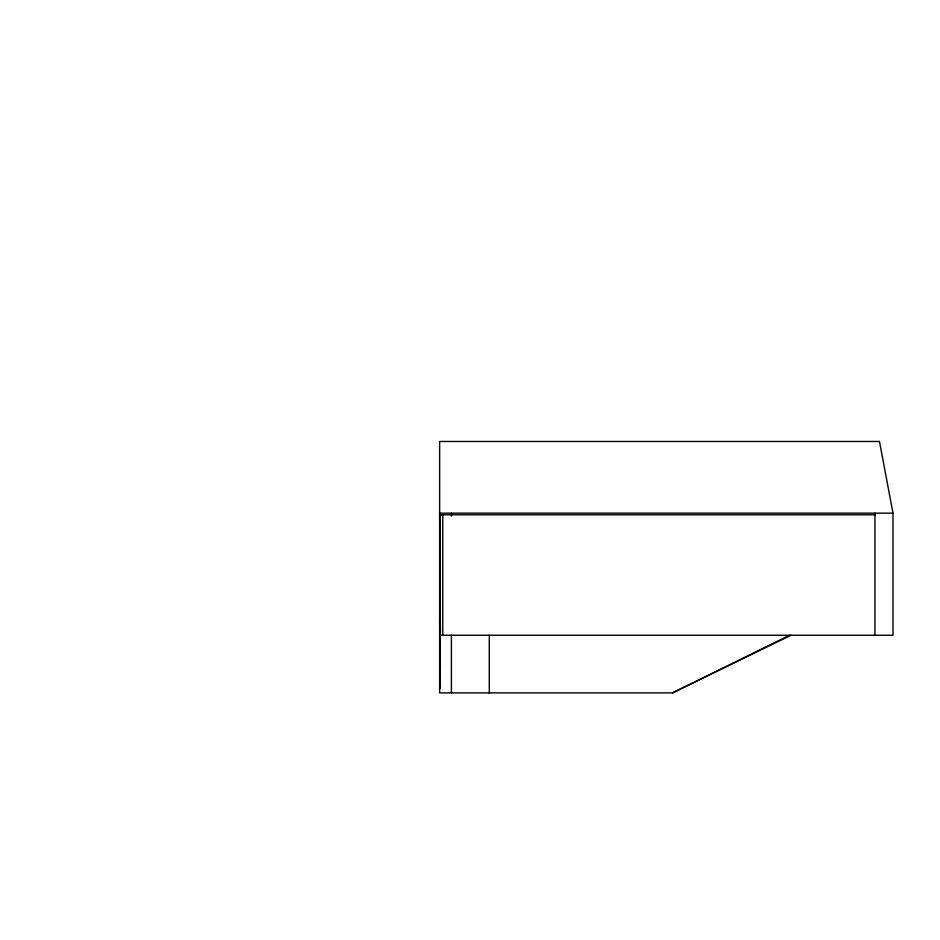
<?xml version="1.0" encoding="UTF-8"?>
<svg xmlns="http://www.w3.org/2000/svg" width="940" height="940" viewBox="0 0 940 940"><rect width="100%" height="100%" fill="white"/><g stroke="black" fill="none" stroke-linecap="round" stroke-linejoin="round"><path stroke-width="1.41" d="M439.638 635.264L893 635.264L893 513.158L879.464 441.471L439.638 441.471L439.638 692.886L672.535 692.886L789.53 635.264M672.535 692.886L791.01 635.264M893 513.158L439.638 513.158L440.39 632.209M439.638 514.791L874.952 514.791M440.308 515.061L442.764 515.061L442.764 635.264M440.39 688.55L439.638 620.659L440.32 620.659M439.638 620.659L440.39 668.328M874.952 513.158L874.952 635.264M489.282 635.264L489.282 692.886M451.4 513.158L451.4 516.06M451.4 635.264L451.4 692.886M440.308 514.791L440.308 635.264"/></g></svg>
